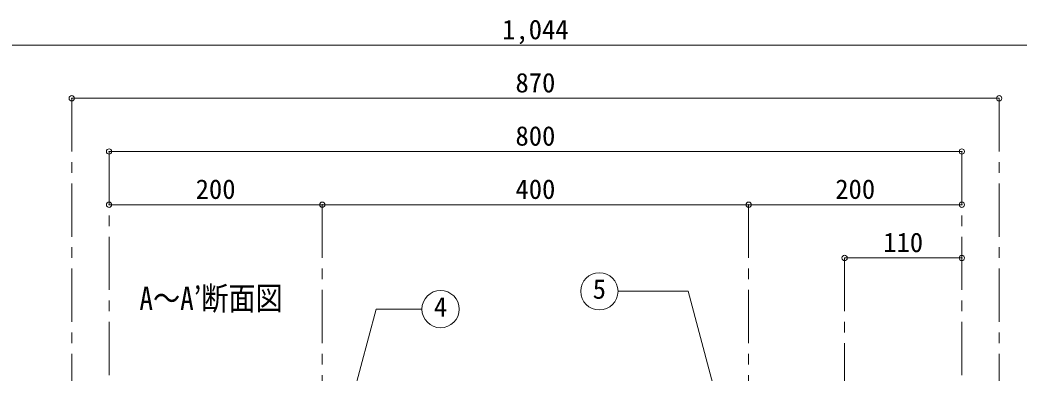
# Model space of a CAD drawing. Units: millimetres at full size, sheet at 1:10. Extents: x -2096 to 1954, y -1403 to 1407.
# Drawn here: x -1608 to -670, y -156 to 175 of the extents above; entities that cross this region are included whole.
import ezdxf
from ezdxf.enums import TextEntityAlignment as Align

# ---------------------------------------------------------------- set-up
doc = ezdxf.new("R2010")
doc.units = ezdxf.units.MM
doc.header["$LTSCALE"] = 10
doc.header["$PDMODE"] = 32
doc.header["$PDSIZE"] = 5
doc.linetypes.add('CHAIN1', pattern=[8, 5, -1, 1, -1])
doc.layers.add('0-0_ﾚｲﾔ1', color=4, linetype='Continuous', lineweight=9)
doc.styles.add('ＭＳ ゴシック', font='')
doc.styles.get('ＭＳ ゴシック').set_extended_font_data('MS Gothic')

msp = doc.modelspace()

# ---------------------------------------------------------------- linework, layer by layer
at = {"layer": '0-0_ﾚｲﾔ1'}
for p, q in [((-602.01, 151.88), (-1646.01, 151.88)), ((-1559.01, 101.88), (-689.01, 101.88)), ((-724.01, 51.88), (-1524.01, 51.88)), ((-1524.01, 1.88), (-1324.01, 1.88)), ((-1324.01, 1.88), (-924.01, 1.88)), ((-924.01, 1.88), (-724.01, 1.88)), ((-724.01, -48.12), (-834.01, -48.12))]:
    msp.add_line(p, q, dxfattribs=at)
at = {"layer": '0-0_ﾚｲﾔ1', "linetype": 'CHAIN1'}
for p, q in [((-1559.01, 101.88), (-1559.01, -218.12)), ((-689.01, 101.88), (-689.01, -218.12)), ((-1524.01, 51.88), (-1524.01, -233.12)), ((-724.01, 51.88), (-724.01, -233.12)), ((-1324.01, 1.88), (-1324.01, -183.12)), ((-924.01, 1.88), (-924.01, -183.12)), ((-834.01, -48.12), (-834.01, -541.12))]:
    msp.add_line(p, q, dxfattribs=at)
at = {"layer": '0-0_ﾚｲﾔ1', "color": 7, "lineweight": 18}
for p in [(-1301.47, -200.53), (-1230.55, -96.19)]:
    msp.add_line(p, (-1273.51, -96.19), dxfattribs=at)
msp.add_lwpolyline([(-948.44, -200.43), (-980.85, -79.46), (-1046.54, -79.46)], dxfattribs=at)
for centre in [(-1064.04, -79.46), (-1213.05, -96.19)]:
    msp.add_circle(centre, 17.5, dxfattribs=at)
at = {"layer": '0-0_ﾚｲﾔ1', "color": 1}
for p in [(-1559.01, 101.88), (-689.01, 101.88), (-1524.01, 51.88), (-724.01, 51.88), (-1524.01, 1.88), (-1324.01, 1.88), (-924.01, 1.88), (-724.01, 1.88), (-834.01, -48.12), (-724.01, -48.12)]:
    msp.add_point(p, dxfattribs=at)

# ---------------------------------------------------------------- texts
at = {"layer": '0-0_ﾚｲﾔ1', "color": 7, "style": 'ＭＳ ゴシック'}
for s, p in [('1,044', (-1155.26, 151.88)), ('870', (-1142.76, 101.88)), ('800', (-1142.76, 51.88)), ('200', (-1442.76, 1.88)), ('400', (-1142.76, 1.88)), ('200', (-842.76, 1.88)), ('110', (-797.76, -48.12)), ('5', (-1070.29, -91.96)), ('4', (-1219.3, -108.69))]:
    msp.add_text(s, height=18.33, dxfattribs=at).set_placement(p, align=Align.BOTTOM_LEFT)
at = {"layer": '0-0_ﾚｲﾔ1', "color": 7, "style": 'ＭＳ ゴシック', "width": 0.85}
msp.add_text('A～A’断面図', height=21.99, dxfattribs=at).set_placement((-1495.51, -103.62), align=Align.BOTTOM_LEFT)

doc.saveas('drawing.dxf')
